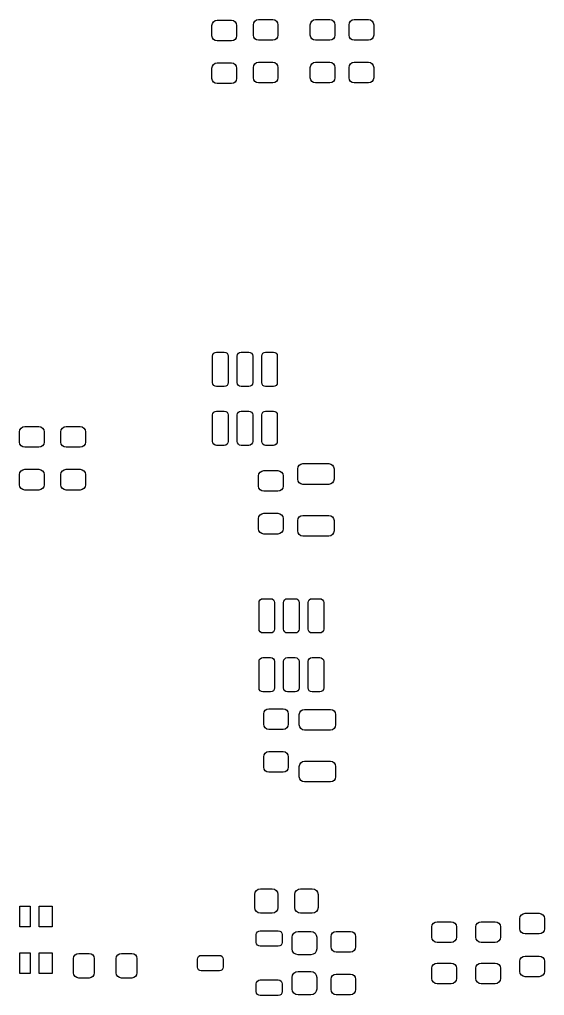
# Model space of a CAD drawing. Extents: x 0.4 to 99.5, y 0.8 to 59.5.
# Drawn here: x 79.19 to 99.47, y 11.45 to 49.15 of the extents above; entities that cross this region are included whole.
import ezdxf

# ---------------------------------------------------------------- set-up
doc = ezdxf.new("R2010")
doc.units = 0
doc.layers.add('BLACK', color=7, linetype='CONTINUOUS')

msp = doc.modelspace()

# ---------------------------------------------------------------- linework, layer by layer
at = {"layer": 'BLACK', "linetype": 'CONTINUOUS'}
for p, q in [((86.640224, 49.001537), (86.683579, 49.066421)), ((86.683579, 49.066421), (86.748463, 49.109776)), ((86.748463, 49.109776), (86.825, 49.125)), ((86.825, 49.125), (87.375, 49.125)), ((87.375, 49.125), (87.451537, 49.109776)), ((87.451537, 49.109776), (87.516421, 49.066421)), ((87.516421, 49.066421), (87.559776, 49.001537)), ((88.225, 48.95), (88.240224, 49.026537)), ((88.240224, 49.026537), (88.283579, 49.091421)), ((88.283579, 49.091421), (88.348463, 49.134776)), ((88.348463, 49.134776), (88.425, 49.15)), ((88.425, 49.15), (88.975, 49.15)), ((88.975, 49.15), (89.051537, 49.134776)), ((89.051537, 49.134776), (89.116421, 49.091421)), ((89.116421, 49.091421), (89.159776, 49.026537)), ((89.159776, 49.026537), (89.175, 48.95)), ((90.425, 48.95), (90.440224, 49.026537)), ((90.440224, 49.026537), (90.483579, 49.091421)), ((90.483579, 49.091421), (90.548463, 49.134776)), ((90.548463, 49.134776), (90.625, 49.15)), ((90.625, 49.15), (91.175, 49.15)), ((91.175, 49.15), (91.251537, 49.134776)), ((91.251537, 49.134776), (91.316421, 49.091421)), ((91.316421, 49.091421), (91.359776, 49.026537)), ((91.359776, 49.026537), (91.375, 48.95)), ((91.925, 48.95), (91.940224, 49.026537)), ((91.940224, 49.026537), (91.983579, 49.091421)), ((91.983579, 49.091421), (92.048463, 49.134776)), ((92.048463, 49.134776), (92.125, 49.15)), ((92.125, 49.15), (92.675, 49.15)), ((92.675, 49.15), (92.751537, 49.134776)), ((92.751537, 49.134776), (92.816421, 49.091421)), ((92.816421, 49.091421), (92.859776, 49.026537)), ((92.859776, 49.026537), (92.875, 48.95)), ((86.625, 48.925), (86.640224, 49.001537)), ((86.625, 48.525), (86.625, 48.925)), ((87.559776, 49.001537), (87.575, 48.925)), ((87.575, 48.925), (87.575, 48.525)), ((88.225, 48.55), (88.225, 48.95)), ((89.175, 48.95), (89.175, 48.55)), ((90.425, 48.55), (90.425, 48.95)), ((91.375, 48.95), (91.375, 48.55)), ((91.925, 48.55), (91.925, 48.95)), ((92.875, 48.95), (92.875, 48.55)), ((86.640224, 48.448463), (86.625, 48.525)), ((86.683579, 48.383579), (86.640224, 48.448463)), ((86.748463, 48.340224), (86.683579, 48.383579)), ((86.825, 48.325), (86.748463, 48.340224)), ((87.375, 48.325), (86.825, 48.325)), ((87.451537, 48.340224), (87.375, 48.325)), ((87.516421, 48.383579), (87.451537, 48.340224)), ((87.559776, 48.448463), (87.516421, 48.383579)), ((87.575, 48.525), (87.559776, 48.448463)), ((88.240224, 48.473463), (88.225, 48.55)), ((88.283579, 48.408579), (88.240224, 48.473463)), ((88.348463, 48.365224), (88.283579, 48.408579)), ((88.425, 48.35), (88.348463, 48.365224)), ((88.975, 48.35), (88.425, 48.35)), ((89.051537, 48.365224), (88.975, 48.35)), ((89.116421, 48.408579), (89.051537, 48.365224)), ((89.159776, 48.473463), (89.116421, 48.408579)), ((89.175, 48.55), (89.159776, 48.473463)), ((90.440224, 48.473463), (90.425, 48.55)), ((90.483579, 48.408579), (90.440224, 48.473463)), ((90.548463, 48.365224), (90.483579, 48.408579)), ((90.625, 48.35), (90.548463, 48.365224)), ((91.175, 48.35), (90.625, 48.35)), ((91.251537, 48.365224), (91.175, 48.35)), ((91.316421, 48.408579), (91.251537, 48.365224)), ((91.359776, 48.473463), (91.316421, 48.408579)), ((91.375, 48.55), (91.359776, 48.473463)), ((91.940224, 48.473463), (91.925, 48.55)), ((91.983579, 48.408579), (91.940224, 48.473463)), ((92.048463, 48.365224), (91.983579, 48.408579)), ((92.125, 48.35), (92.048463, 48.365224)), ((92.675, 48.35), (92.125, 48.35)), ((92.751537, 48.365224), (92.675, 48.35)), ((92.816421, 48.408579), (92.751537, 48.365224)), ((92.859776, 48.473463), (92.816421, 48.408579)), ((92.875, 48.55), (92.859776, 48.473463)), ((86.625, 47.275), (86.640224, 47.351537)), ((86.625, 46.875), (86.625, 47.275)), ((86.640224, 47.351537), (86.683579, 47.416421)), ((86.683579, 47.416421), (86.748463, 47.459776)), ((86.748463, 47.459776), (86.825, 47.475)), ((86.825, 47.475), (87.375, 47.475)), ((87.375, 47.475), (87.451537, 47.459776)), ((87.451537, 47.459776), (87.516421, 47.416421)), ((87.516421, 47.416421), (87.559776, 47.351537)), ((87.559776, 47.351537), (87.575, 47.275)), ((87.575, 47.275), (87.575, 46.875)), ((88.225, 47.3), (88.240224, 47.376537)), ((88.225, 46.9), (88.225, 47.3)), ((88.240224, 47.376537), (88.283579, 47.441421)), ((88.283579, 47.441421), (88.348463, 47.484776)), ((88.348463, 47.484776), (88.425, 47.5)), ((88.425, 47.5), (88.975, 47.5)), ((88.975, 47.5), (89.051537, 47.484776)), ((89.051537, 47.484776), (89.116421, 47.441421)), ((89.116421, 47.441421), (89.159776, 47.376537)), ((89.159776, 47.376537), (89.175, 47.3)), ((89.175, 47.3), (89.175, 46.9)), ((90.425, 47.3), (90.440224, 47.376537)), ((90.425, 46.9), (90.425, 47.3)), ((90.440224, 47.376537), (90.483579, 47.441421)), ((90.483579, 47.441421), (90.548463, 47.484776)), ((90.548463, 47.484776), (90.625, 47.5)), ((90.625, 47.5), (91.175, 47.5)), ((91.175, 47.5), (91.251537, 47.484776)), ((91.251537, 47.484776), (91.316421, 47.441421)), ((91.316421, 47.441421), (91.359776, 47.376537)), ((91.359776, 47.376537), (91.375, 47.3)), ((91.375, 47.3), (91.375, 46.9)), ((91.925, 47.3), (91.940224, 47.376537)), ((91.925, 46.9), (91.925, 47.3)), ((91.940224, 47.376537), (91.983579, 47.441421)), ((91.983579, 47.441421), (92.048463, 47.484776)), ((92.048463, 47.484776), (92.125, 47.5)), ((92.125, 47.5), (92.675, 47.5)), ((92.675, 47.5), (92.751537, 47.484776)), ((92.751537, 47.484776), (92.816421, 47.441421)), ((92.816421, 47.441421), (92.859776, 47.376537)), ((92.859776, 47.376537), (92.875, 47.3)), ((92.875, 47.3), (92.875, 46.9)), ((86.640224, 46.798463), (86.625, 46.875)), ((86.683579, 46.733579), (86.640224, 46.798463)), ((87.559776, 46.798463), (87.516421, 46.733579)), ((87.575, 46.875), (87.559776, 46.798463)), ((88.240224, 46.823463), (88.225, 46.9)), ((88.283579, 46.758579), (88.240224, 46.823463)), ((88.348463, 46.715224), (88.283579, 46.758579)), ((89.116421, 46.758579), (89.051537, 46.715224)), ((89.159776, 46.823463), (89.116421, 46.758579)), ((89.175, 46.9), (89.159776, 46.823463)), ((90.440224, 46.823463), (90.425, 46.9)), ((90.483579, 46.758579), (90.440224, 46.823463)), ((90.548463, 46.715224), (90.483579, 46.758579)), ((91.316421, 46.758579), (91.251537, 46.715224)), ((91.359776, 46.823463), (91.316421, 46.758579)), ((91.375, 46.9), (91.359776, 46.823463)), ((91.940224, 46.823463), (91.925, 46.9)), ((91.983579, 46.758579), (91.940224, 46.823463)), ((92.048463, 46.715224), (91.983579, 46.758579)), ((92.816421, 46.758579), (92.751537, 46.715224)), ((92.859776, 46.823463), (92.816421, 46.758579)), ((92.875, 46.9), (92.859776, 46.823463)), ((86.748463, 46.690224), (86.683579, 46.733579)), ((86.825, 46.675), (86.748463, 46.690224)), ((87.375, 46.675), (86.825, 46.675)), ((87.451537, 46.690224), (87.375, 46.675)), ((87.516421, 46.733579), (87.451537, 46.690224)), ((88.425, 46.7), (88.348463, 46.715224)), ((88.975, 46.7), (88.425, 46.7)), ((89.051537, 46.715224), (88.975, 46.7)), ((90.625, 46.7), (90.548463, 46.715224)), ((91.175, 46.7), (90.625, 46.7)), ((91.251537, 46.715224), (91.175, 46.7)), ((92.125, 46.7), (92.048463, 46.715224)), ((92.675, 46.7), (92.125, 46.7)), ((92.751537, 46.715224), (92.675, 46.7)), ((86.65, 36.15), (86.661418, 36.207403)), ((86.661418, 36.207403), (86.693934, 36.256066)), ((86.693934, 36.256066), (86.742597, 36.288582)), ((86.742597, 36.288582), (86.8, 36.3)), ((86.8, 36.3), (87.1, 36.3)), ((87.1, 36.3), (87.157403, 36.288582)), ((87.157403, 36.288582), (87.206066, 36.256066)), ((87.206066, 36.256066), (87.238582, 36.207403)), ((87.238582, 36.207403), (87.25, 36.15)), ((87.6, 36.15), (87.611418, 36.207403)), ((87.611418, 36.207403), (87.643934, 36.256066)), ((87.643934, 36.256066), (87.692597, 36.288582)), ((87.692597, 36.288582), (87.75, 36.3)), ((87.75, 36.3), (88.05, 36.3)), ((88.05, 36.3), (88.107403, 36.288582)), ((88.107403, 36.288582), (88.156066, 36.256066)), ((88.156066, 36.256066), (88.188582, 36.207403)), ((88.188582, 36.207403), (88.2, 36.15)), ((88.55, 36.15), (88.561418, 36.207403)), ((88.561418, 36.207403), (88.593934, 36.256066)), ((88.593934, 36.256066), (88.642597, 36.288582)), ((88.642597, 36.288582), (88.7, 36.3)), ((88.7, 36.3), (89, 36.3)), ((89, 36.3), (89.057403, 36.288582)), ((89.057403, 36.288582), (89.106066, 36.256066)), ((89.106066, 36.256066), (89.138582, 36.207403)), ((89.138582, 36.207403), (89.15, 36.15)), ((86.65, 35.125), (86.65, 36.15)), ((87.25, 36.15), (87.25, 35.125)), ((87.6, 35.125), (87.6, 36.15)), ((88.2, 36.15), (88.2, 35.125)), ((88.55, 35.125), (88.55, 36.15)), ((89.15, 36.15), (89.15, 35.125)), ((86.661418, 35.067597), (86.65, 35.125)), ((86.693934, 35.018934), (86.661418, 35.067597)), ((87.238582, 35.067597), (87.206066, 35.018934)), ((87.25, 35.125), (87.238582, 35.067597)), ((87.611418, 35.067597), (87.6, 35.125)), ((87.643934, 35.018934), (87.611418, 35.067597)), ((88.188582, 35.067597), (88.156066, 35.018934)), ((88.2, 35.125), (88.188582, 35.067597)), ((88.561418, 35.067597), (88.55, 35.125)), ((88.593934, 35.018934), (88.561418, 35.067597)), ((89.138582, 35.067597), (89.106066, 35.018934)), ((89.15, 35.125), (89.138582, 35.067597)), ((86.742597, 34.986418), (86.693934, 35.018934)), ((86.8, 34.975), (86.742597, 34.986418)), ((87.1, 34.975), (86.8, 34.975)), ((87.157403, 34.986418), (87.1, 34.975)), ((87.206066, 35.018934), (87.157403, 34.986418)), ((87.692597, 34.986418), (87.643934, 35.018934)), ((87.75, 34.975), (87.692597, 34.986418)), ((88.05, 34.975), (87.75, 34.975)), ((88.107403, 34.986418), (88.05, 34.975)), ((88.156066, 35.018934), (88.107403, 34.986418)), ((88.642597, 34.986418), (88.593934, 35.018934)), ((88.7, 34.975), (88.642597, 34.986418)), ((89, 34.975), (88.7, 34.975)), ((89.057403, 34.986418), (89, 34.975)), ((89.106066, 35.018934), (89.057403, 34.986418)), ((86.65, 33.875), (86.661418, 33.932403)), ((86.661418, 33.932403), (86.693934, 33.981066)), ((86.693934, 33.981066), (86.742597, 34.013582)), ((86.742597, 34.013582), (86.8, 34.025)), ((86.8, 34.025), (87.1, 34.025)), ((87.1, 34.025), (87.157403, 34.013582)), ((87.157403, 34.013582), (87.206066, 33.981066)), ((87.206066, 33.981066), (87.238582, 33.932403)), ((87.238582, 33.932403), (87.25, 33.875)), ((87.6, 33.875), (87.611418, 33.932403)), ((87.611418, 33.932403), (87.643934, 33.981066)), ((87.643934, 33.981066), (87.692597, 34.013582)), ((87.692597, 34.013582), (87.75, 34.025)), ((87.75, 34.025), (88.05, 34.025)), ((88.05, 34.025), (88.107403, 34.013582)), ((88.107403, 34.013582), (88.156066, 33.981066)), ((88.156066, 33.981066), (88.188582, 33.932403)), ((88.188582, 33.932403), (88.2, 33.875)), ((88.55, 33.875), (88.561418, 33.932403)), ((88.561418, 33.932403), (88.593934, 33.981066)), ((88.593934, 33.981066), (88.642597, 34.013582)), ((88.642597, 34.013582), (88.7, 34.025)), ((88.7, 34.025), (89, 34.025)), ((89, 34.025), (89.057403, 34.013582)), ((89.057403, 34.013582), (89.106066, 33.981066)), ((89.106066, 33.981066), (89.138582, 33.932403)), ((89.138582, 33.932403), (89.15, 33.875)), ((86.65, 32.85), (86.65, 33.875)), ((87.25, 33.875), (87.25, 32.85)), ((87.6, 32.85), (87.6, 33.875)), ((88.2, 33.875), (88.2, 32.85)), ((88.55, 32.85), (88.55, 33.875)), ((89.15, 33.875), (89.15, 32.85)), ((79.1875, 33.225), (79.202724, 33.301537)), ((79.1875, 32.825), (79.1875, 33.225)), ((79.202724, 33.301537), (79.246079, 33.366421)), ((79.246079, 33.366421), (79.310963, 33.409776)), ((79.310963, 33.409776), (79.3875, 33.425)), ((79.3875, 33.425), (79.9375, 33.425)), ((79.9375, 33.425), (80.014037, 33.409776)), ((80.014037, 33.409776), (80.078921, 33.366421)), ((80.078921, 33.366421), (80.122276, 33.301537)), ((80.122276, 33.301537), (80.1375, 33.225)), ((80.1375, 33.225), (80.1375, 32.825)), ((80.7875, 33.225), (80.802724, 33.301537)), ((80.7875, 32.825), (80.7875, 33.225)), ((80.802724, 33.301537), (80.846079, 33.366421)), ((80.846079, 33.366421), (80.910963, 33.409776)), ((80.910963, 33.409776), (80.9875, 33.425)), ((80.9875, 33.425), (81.5375, 33.425)), ((81.5375, 33.425), (81.614037, 33.409776)), ((81.614037, 33.409776), (81.678921, 33.366421)), ((81.678921, 33.366421), (81.722276, 33.301537)), ((81.722276, 33.301537), (81.7375, 33.225)), ((81.7375, 33.225), (81.7375, 32.825)), ((79.202724, 32.748463), (79.1875, 32.825)), ((80.1375, 32.825), (80.122276, 32.748463)), ((80.802724, 32.748463), (80.7875, 32.825)), ((81.7375, 32.825), (81.722276, 32.748463)), ((86.661418, 32.792597), (86.65, 32.85)), ((87.25, 32.85), (87.238582, 32.792597)), ((87.611418, 32.792597), (87.6, 32.85)), ((88.2, 32.85), (88.188582, 32.792597)), ((88.561418, 32.792597), (88.55, 32.85)), ((89.15, 32.85), (89.138582, 32.792597)), ((79.246079, 32.683579), (79.202724, 32.748463)), ((79.310963, 32.640224), (79.246079, 32.683579)), ((79.3875, 32.625), (79.310963, 32.640224)), ((79.9375, 32.625), (79.3875, 32.625)), ((80.014037, 32.640224), (79.9375, 32.625)), ((80.078921, 32.683579), (80.014037, 32.640224)), ((80.122276, 32.748463), (80.078921, 32.683579)), ((80.846079, 32.683579), (80.802724, 32.748463)), ((80.910963, 32.640224), (80.846079, 32.683579)), ((80.9875, 32.625), (80.910963, 32.640224)), ((81.5375, 32.625), (80.9875, 32.625)), ((81.614037, 32.640224), (81.5375, 32.625)), ((81.678921, 32.683579), (81.614037, 32.640224)), ((81.722276, 32.748463), (81.678921, 32.683579)), ((86.693934, 32.743934), (86.661418, 32.792597)), ((86.742597, 32.711418), (86.693934, 32.743934)), ((86.8, 32.7), (86.742597, 32.711418)), ((87.1, 32.7), (86.8, 32.7)), ((87.157403, 32.711418), (87.1, 32.7)), ((87.206066, 32.743934), (87.157403, 32.711418)), ((87.238582, 32.792597), (87.206066, 32.743934)), ((87.643934, 32.743934), (87.611418, 32.792597)), ((87.692597, 32.711418), (87.643934, 32.743934)), ((87.75, 32.7), (87.692597, 32.711418)), ((88.05, 32.7), (87.75, 32.7)), ((88.107403, 32.711418), (88.05, 32.7)), ((88.156066, 32.743934), (88.107403, 32.711418)), ((88.188582, 32.792597), (88.156066, 32.743934)), ((88.593934, 32.743934), (88.561418, 32.792597)), ((88.642597, 32.711418), (88.593934, 32.743934)), ((88.7, 32.7), (88.642597, 32.711418)), ((89, 32.7), (88.7, 32.7)), ((89.057403, 32.711418), (89, 32.7)), ((89.106066, 32.743934), (89.057403, 32.711418)), ((89.138582, 32.792597), (89.106066, 32.743934)), ((79.202724, 31.651537), (79.246079, 31.716421)), ((79.246079, 31.716421), (79.310963, 31.759776)), ((79.310963, 31.759776), (79.3875, 31.775)), ((79.3875, 31.775), (79.9375, 31.775)), ((79.9375, 31.775), (80.014037, 31.759776)), ((80.014037, 31.759776), (80.078921, 31.716421)), ((80.078921, 31.716421), (80.122276, 31.651537)), ((80.802724, 31.651537), (80.846079, 31.716421)), ((80.846079, 31.716421), (80.910963, 31.759776)), ((80.910963, 31.759776), (80.9875, 31.775)), ((80.9875, 31.775), (81.5375, 31.775)), ((81.5375, 31.775), (81.614037, 31.759776)), ((81.614037, 31.759776), (81.678921, 31.716421)), ((81.678921, 31.716421), (81.722276, 31.651537)), ((88.483579, 31.666421), (88.548463, 31.709776)), ((88.548463, 31.709776), (88.625, 31.725)), ((88.625, 31.725), (89.175, 31.725)), ((89.175, 31.725), (89.251537, 31.709776)), ((89.251537, 31.709776), (89.316421, 31.666421)), ((89.941339, 31.794033), (89.956563, 31.87057)), ((89.941339, 31.394033), (89.941339, 31.794033)), ((89.956563, 31.87057), (89.999918, 31.935454)), ((89.999918, 31.935454), (90.064802, 31.978809)), ((90.064802, 31.978809), (90.141339, 31.994033)), ((90.141339, 31.994033), (91.141339, 31.994033)), ((91.141339, 31.994033), (91.217876, 31.978809)), ((91.217876, 31.978809), (91.28276, 31.935454)), ((91.28276, 31.935454), (91.326115, 31.87057)), ((91.326115, 31.87057), (91.341339, 31.794033)), ((91.341339, 31.794033), (91.341339, 31.394033)), ((79.1875, 31.575), (79.202724, 31.651537)), ((79.1875, 31.175), (79.1875, 31.575)), ((80.122276, 31.651537), (80.1375, 31.575)), ((80.1375, 31.575), (80.1375, 31.175)), ((80.7875, 31.575), (80.802724, 31.651537)), ((80.7875, 31.175), (80.7875, 31.575)), ((81.722276, 31.651537), (81.7375, 31.575)), ((81.7375, 31.575), (81.7375, 31.175)), ((88.425, 31.525), (88.440224, 31.601537)), ((88.425, 31.125), (88.425, 31.525)), ((88.440224, 31.601537), (88.483579, 31.666421)), ((89.316421, 31.666421), (89.359776, 31.601537)), ((89.359776, 31.601537), (89.375, 31.525)), ((89.375, 31.525), (89.375, 31.125)), ((89.956563, 31.317496), (89.941339, 31.394033)), ((89.999918, 31.252612), (89.956563, 31.317496)), ((91.326115, 31.317496), (91.28276, 31.252612)), ((91.341339, 31.394033), (91.326115, 31.317496)), ((79.202724, 31.098463), (79.1875, 31.175)), ((79.246079, 31.033579), (79.202724, 31.098463)), ((79.310963, 30.990224), (79.246079, 31.033579)), ((79.3875, 30.975), (79.310963, 30.990224)), ((79.9375, 30.975), (79.3875, 30.975)), ((80.014037, 30.990224), (79.9375, 30.975)), ((80.078921, 31.033579), (80.014037, 30.990224)), ((80.122276, 31.098463), (80.078921, 31.033579)), ((80.1375, 31.175), (80.122276, 31.098463)), ((80.802724, 31.098463), (80.7875, 31.175)), ((80.846079, 31.033579), (80.802724, 31.098463)), ((80.910963, 30.990224), (80.846079, 31.033579)), ((80.9875, 30.975), (80.910963, 30.990224)), ((81.5375, 30.975), (80.9875, 30.975)), ((81.614037, 30.990224), (81.5375, 30.975)), ((81.678921, 31.033579), (81.614037, 30.990224)), ((81.722276, 31.098463), (81.678921, 31.033579)), ((81.7375, 31.175), (81.722276, 31.098463)), ((88.440224, 31.048463), (88.425, 31.125)), ((88.483579, 30.983579), (88.440224, 31.048463)), ((88.548463, 30.940224), (88.483579, 30.983579)), ((88.625, 30.925), (88.548463, 30.940224)), ((89.175, 30.925), (88.625, 30.925)), ((89.251537, 30.940224), (89.175, 30.925)), ((89.316421, 30.983579), (89.251537, 30.940224)), ((89.359776, 31.048463), (89.316421, 30.983579)), ((89.375, 31.125), (89.359776, 31.048463)), ((90.064802, 31.209257), (89.999918, 31.252612)), ((90.141339, 31.194033), (90.064802, 31.209257)), ((91.141339, 31.194033), (90.141339, 31.194033)), ((91.217876, 31.209257), (91.141339, 31.194033)), ((91.28276, 31.252612), (91.217876, 31.209257)), ((88.425, 29.875), (88.440224, 29.951537)), ((88.425, 29.475), (88.425, 29.875)), ((88.440224, 29.951537), (88.483579, 30.016421)), ((88.483579, 30.016421), (88.548463, 30.059776)), ((88.548463, 30.059776), (88.625, 30.075)), ((88.625, 30.075), (89.175, 30.075)), ((89.175, 30.075), (89.251537, 30.059776)), ((89.251537, 30.059776), (89.316421, 30.016421)), ((89.316421, 30.016421), (89.359776, 29.951537)), ((89.359776, 29.951537), (89.375, 29.875)), ((89.375, 29.875), (89.375, 29.475)), ((89.941339, 29.794033), (89.956563, 29.87057)), ((89.941339, 29.394033), (89.941339, 29.794033)), ((89.956563, 29.87057), (89.999918, 29.935454)), ((89.999918, 29.935454), (90.064802, 29.978809)), ((90.064802, 29.978809), (90.141339, 29.994033)), ((90.141339, 29.994033), (91.141339, 29.994033)), ((91.141339, 29.994033), (91.217876, 29.978809)), ((91.217876, 29.978809), (91.28276, 29.935454)), ((91.28276, 29.935454), (91.326115, 29.87057)), ((91.326115, 29.87057), (91.341339, 29.794033)), ((91.341339, 29.794033), (91.341339, 29.394033)), ((88.440224, 29.398463), (88.425, 29.475)), ((89.375, 29.475), (89.359776, 29.398463)), ((88.483579, 29.333579), (88.440224, 29.398463)), ((88.548463, 29.290224), (88.483579, 29.333579)), ((88.625, 29.275), (88.548463, 29.290224)), ((89.175, 29.275), (88.625, 29.275)), ((89.251537, 29.290224), (89.175, 29.275)), ((89.316421, 29.333579), (89.251537, 29.290224)), ((89.359776, 29.398463), (89.316421, 29.333579)), ((89.956563, 29.317496), (89.941339, 29.394033)), ((89.999918, 29.252612), (89.956563, 29.317496)), ((90.064802, 29.209257), (89.999918, 29.252612)), ((90.141339, 29.194033), (90.064802, 29.209257)), ((91.141339, 29.194033), (90.141339, 29.194033)), ((91.217876, 29.209257), (91.141339, 29.194033)), ((91.28276, 29.252612), (91.217876, 29.209257)), ((91.326115, 29.317496), (91.28276, 29.252612)), ((91.341339, 29.394033), (91.326115, 29.317496)), ((88.53509, 26.766806), (88.592493, 26.778224)), ((88.592493, 26.778224), (88.892493, 26.778224)), ((88.892493, 26.778224), (88.949896, 26.766806)), ((89.48509, 26.766806), (89.542493, 26.778224)), ((89.542493, 26.778224), (89.842493, 26.778224)), ((89.842493, 26.778224), (89.899896, 26.766806)), ((90.43509, 26.766806), (90.492493, 26.778224)), ((90.492493, 26.778224), (90.792493, 26.778224)), ((90.792493, 26.778224), (90.849896, 26.766806)), ((88.442493, 26.628224), (88.453911, 26.685627)), ((88.442493, 25.603224), (88.442493, 26.628224)), ((88.453911, 26.685627), (88.486427, 26.73429)), ((88.486427, 26.73429), (88.53509, 26.766806)), ((88.949896, 26.766806), (88.998559, 26.73429)), ((88.998559, 26.73429), (89.031075, 26.685627)), ((89.031075, 26.685627), (89.042493, 26.628224)), ((89.042493, 26.628224), (89.042493, 25.603224)), ((89.392493, 26.628224), (89.403911, 26.685627)), ((89.392493, 25.603224), (89.392493, 26.628224)), ((89.403911, 26.685627), (89.436427, 26.73429)), ((89.436427, 26.73429), (89.48509, 26.766806)), ((89.899896, 26.766806), (89.948559, 26.73429)), ((89.948559, 26.73429), (89.981075, 26.685627)), ((89.981075, 26.685627), (89.992493, 26.628224)), ((89.992493, 26.628224), (89.992493, 25.603224)), ((90.342493, 26.628224), (90.353911, 26.685627)), ((90.342493, 25.603224), (90.342493, 26.628224)), ((90.353911, 26.685627), (90.386427, 26.73429)), ((90.386427, 26.73429), (90.43509, 26.766806)), ((90.849896, 26.766806), (90.898559, 26.73429)), ((90.898559, 26.73429), (90.931075, 26.685627)), ((90.931075, 26.685627), (90.942493, 26.628224)), ((90.942493, 26.628224), (90.942493, 25.603224)), ((88.453911, 25.545821), (88.442493, 25.603224)), ((88.486427, 25.497158), (88.453911, 25.545821)), ((88.53509, 25.464642), (88.486427, 25.497158)), ((88.592493, 25.453224), (88.53509, 25.464642)), ((88.892493, 25.453224), (88.592493, 25.453224)), ((88.949896, 25.464642), (88.892493, 25.453224)), ((88.998559, 25.497158), (88.949896, 25.464642)), ((89.031075, 25.545821), (88.998559, 25.497158)), ((89.042493, 25.603224), (89.031075, 25.545821)), ((89.403911, 25.545821), (89.392493, 25.603224)), ((89.436427, 25.497158), (89.403911, 25.545821)), ((89.48509, 25.464642), (89.436427, 25.497158)), ((89.542493, 25.453224), (89.48509, 25.464642)), ((89.842493, 25.453224), (89.542493, 25.453224)), ((89.899896, 25.464642), (89.842493, 25.453224)), ((89.948559, 25.497158), (89.899896, 25.464642)), ((89.981075, 25.545821), (89.948559, 25.497158)), ((89.992493, 25.603224), (89.981075, 25.545821)), ((90.353911, 25.545821), (90.342493, 25.603224)), ((90.386427, 25.497158), (90.353911, 25.545821)), ((90.43509, 25.464642), (90.386427, 25.497158)), ((90.492493, 25.453224), (90.43509, 25.464642)), ((90.792493, 25.453224), (90.492493, 25.453224)), ((90.849896, 25.464642), (90.792493, 25.453224)), ((90.898559, 25.497158), (90.849896, 25.464642)), ((90.931075, 25.545821), (90.898559, 25.497158)), ((90.942493, 25.603224), (90.931075, 25.545821)), ((88.442493, 24.353224), (88.453911, 24.410627)), ((88.442493, 23.328224), (88.442493, 24.353224)), ((88.453911, 24.410627), (88.486427, 24.45929)), ((88.486427, 24.45929), (88.53509, 24.491806)), ((88.53509, 24.491806), (88.592493, 24.503224)), ((88.592493, 24.503224), (88.892493, 24.503224)), ((88.892493, 24.503224), (88.949896, 24.491806)), ((88.949896, 24.491806), (88.998559, 24.45929)), ((88.998559, 24.45929), (89.031075, 24.410627)), ((89.031075, 24.410627), (89.042493, 24.353224)), ((89.042493, 24.353224), (89.042493, 23.328224)), ((89.392493, 24.353224), (89.403911, 24.410627)), ((89.392493, 23.328224), (89.392493, 24.353224)), ((89.403911, 24.410627), (89.436427, 24.45929)), ((89.436427, 24.45929), (89.48509, 24.491806)), ((89.48509, 24.491806), (89.542493, 24.503224)), ((89.542493, 24.503224), (89.842493, 24.503224)), ((89.842493, 24.503224), (89.899896, 24.491806)), ((89.899896, 24.491806), (89.948559, 24.45929)), ((89.948559, 24.45929), (89.981075, 24.410627)), ((89.981075, 24.410627), (89.992493, 24.353224)), ((89.992493, 24.353224), (89.992493, 23.328224)), ((90.342493, 24.353224), (90.353911, 24.410627)), ((90.342493, 23.328224), (90.342493, 24.353224)), ((90.353911, 24.410627), (90.386427, 24.45929)), ((90.386427, 24.45929), (90.43509, 24.491806)), ((90.43509, 24.491806), (90.492493, 24.503224)), ((90.492493, 24.503224), (90.792493, 24.503224)), ((90.792493, 24.503224), (90.849896, 24.491806)), ((90.849896, 24.491806), (90.898559, 24.45929)), ((90.898559, 24.45929), (90.931075, 24.410627)), ((90.931075, 24.410627), (90.942493, 24.353224)), ((90.942493, 24.353224), (90.942493, 23.328224)), ((88.453911, 23.270821), (88.442493, 23.328224)), ((88.486427, 23.222158), (88.453911, 23.270821)), ((88.53509, 23.189642), (88.486427, 23.222158)), ((88.592493, 23.178224), (88.53509, 23.189642)), ((88.892493, 23.178224), (88.592493, 23.178224)), ((88.949896, 23.189642), (88.892493, 23.178224)), ((88.998559, 23.222158), (88.949896, 23.189642)), ((89.031075, 23.270821), (88.998559, 23.222158)), ((89.042493, 23.328224), (89.031075, 23.270821)), ((89.403911, 23.270821), (89.392493, 23.328224)), ((89.436427, 23.222158), (89.403911, 23.270821)), ((89.48509, 23.189642), (89.436427, 23.222158)), ((89.542493, 23.178224), (89.48509, 23.189642)), ((89.842493, 23.178224), (89.542493, 23.178224)), ((89.899896, 23.189642), (89.842493, 23.178224)), ((89.948559, 23.222158), (89.899896, 23.189642)), ((89.981075, 23.270821), (89.948559, 23.222158)), ((89.992493, 23.328224), (89.981075, 23.270821)), ((90.353911, 23.270821), (90.342493, 23.328224)), ((90.386427, 23.222158), (90.353911, 23.270821)), ((90.43509, 23.189642), (90.386427, 23.222158)), ((90.492493, 23.178224), (90.43509, 23.189642)), ((90.792493, 23.178224), (90.492493, 23.178224)), ((90.849896, 23.189642), (90.792493, 23.178224)), ((90.898559, 23.222158), (90.849896, 23.189642)), ((90.931075, 23.270821), (90.898559, 23.222158)), ((90.942493, 23.328224), (90.931075, 23.270821)), ((88.625, 22.325), (88.640224, 22.401537)), ((88.625, 21.925), (88.625, 22.325)), ((88.640224, 22.401537), (88.683579, 22.466421)), ((88.683579, 22.466421), (88.748463, 22.509776)), ((88.748463, 22.509776), (88.825, 22.525)), ((88.825, 22.525), (89.375, 22.525)), ((89.375, 22.525), (89.451537, 22.509776)), ((89.451537, 22.509776), (89.516421, 22.466421)), ((89.516421, 22.466421), (89.559776, 22.401537)), ((89.559776, 22.401537), (89.575, 22.325)), ((89.575, 22.325), (89.575, 21.925)), ((90, 22.3), (90.015224, 22.376537)), ((90, 21.9), (90, 22.3)), ((90.015224, 22.376537), (90.058579, 22.441421)), ((90.058579, 22.441421), (90.123463, 22.484776)), ((90.123463, 22.484776), (90.2, 22.5)), ((90.2, 22.5), (91.2, 22.5)), ((91.2, 22.5), (91.276537, 22.484776)), ((91.276537, 22.484776), (91.341421, 22.441421)), ((91.341421, 22.441421), (91.384776, 22.376537)), ((91.384776, 22.376537), (91.4, 22.3)), ((91.4, 22.3), (91.4, 21.9)), ((88.640224, 21.848463), (88.625, 21.925)), ((89.575, 21.925), (89.559776, 21.848463)), ((90.015224, 21.823463), (90, 21.9)), ((91.4, 21.9), (91.384776, 21.823463)), ((88.683579, 21.783579), (88.640224, 21.848463)), ((88.748463, 21.740224), (88.683579, 21.783579)), ((88.825, 21.725), (88.748463, 21.740224)), ((89.375, 21.725), (88.825, 21.725)), ((89.451537, 21.740224), (89.375, 21.725)), ((89.516421, 21.783579), (89.451537, 21.740224)), ((89.559776, 21.848463), (89.516421, 21.783579)), ((90.058579, 21.758579), (90.015224, 21.823463)), ((90.123463, 21.715224), (90.058579, 21.758579)), ((90.2, 21.7), (90.123463, 21.715224)), ((91.2, 21.7), (90.2, 21.7)), ((91.276537, 21.715224), (91.2, 21.7)), ((91.341421, 21.758579), (91.276537, 21.715224)), ((91.384776, 21.823463), (91.341421, 21.758579)), ((88.625, 20.675), (88.640224, 20.751537)), ((88.640224, 20.751537), (88.683579, 20.816421)), ((88.683579, 20.816421), (88.748463, 20.859776)), ((88.748463, 20.859776), (88.825, 20.875)), ((88.825, 20.875), (89.375, 20.875)), ((89.375, 20.875), (89.451537, 20.859776)), ((89.451537, 20.859776), (89.516421, 20.816421)), ((89.516421, 20.816421), (89.559776, 20.751537)), ((89.559776, 20.751537), (89.575, 20.675)), ((88.625, 20.275), (88.625, 20.675)), ((89.575, 20.675), (89.575, 20.275)), ((90, 20.3), (90.015224, 20.376537)), ((90.015224, 20.376537), (90.058579, 20.441421)), ((90.058579, 20.441421), (90.123463, 20.484776)), ((90.123463, 20.484776), (90.2, 20.5)), ((90.2, 20.5), (91.2, 20.5)), ((91.2, 20.5), (91.276537, 20.484776)), ((91.276537, 20.484776), (91.341421, 20.441421)), ((91.341421, 20.441421), (91.384776, 20.376537)), ((91.384776, 20.376537), (91.4, 20.3)), ((88.640224, 20.198463), (88.625, 20.275)), ((88.683579, 20.133579), (88.640224, 20.198463)), ((88.748463, 20.090224), (88.683579, 20.133579)), ((88.825, 20.075), (88.748463, 20.090224)), ((89.375, 20.075), (88.825, 20.075)), ((89.451537, 20.090224), (89.375, 20.075)), ((89.516421, 20.133579), (89.451537, 20.090224)), ((89.559776, 20.198463), (89.516421, 20.133579)), ((89.575, 20.275), (89.559776, 20.198463)), ((90, 19.9), (90, 20.3)), ((91.4, 20.3), (91.4, 19.9)), ((90.015224, 19.823463), (90, 19.9)), ((90.058579, 19.758579), (90.015224, 19.823463)), ((90.123463, 19.715224), (90.058579, 19.758579)), ((90.2, 19.7), (90.123463, 19.715224)), ((91.2, 19.7), (90.2, 19.7)), ((91.276537, 19.715224), (91.2, 19.7)), ((91.341421, 19.758579), (91.276537, 19.715224)), ((91.384776, 19.823463), (91.341421, 19.758579)), ((91.4, 19.9), (91.384776, 19.823463)), ((88.292127, 15.436104), (88.340901, 15.509099)), ((88.340901, 15.509099), (88.413896, 15.557873)), ((88.413896, 15.557873), (88.5, 15.575)), ((88.5, 15.575), (88.95, 15.575)), ((88.95, 15.575), (89.036104, 15.557873)), ((89.036104, 15.557873), (89.109099, 15.509099)), ((89.109099, 15.509099), (89.157873, 15.436104)), ((89.842127, 15.436104), (89.890901, 15.509099)), ((89.890901, 15.509099), (89.963896, 15.557873)), ((89.963896, 15.557873), (90.05, 15.575)), ((90.05, 15.575), (90.5, 15.575)), ((90.5, 15.575), (90.586104, 15.557873)), ((90.586104, 15.557873), (90.659099, 15.509099)), ((90.659099, 15.509099), (90.707873, 15.436104)), ((88.275, 15.35), (88.292127, 15.436104)), ((88.275, 14.85), (88.275, 15.35)), ((89.157873, 15.436104), (89.175, 15.35)), ((89.175, 15.35), (89.175, 14.85)), ((89.825, 15.35), (89.842127, 15.436104)), ((89.825, 14.85), (89.825, 15.35)), ((90.707873, 15.436104), (90.725, 15.35)), ((90.725, 15.35), (90.725, 14.85)), ((79.2, 14.1), (79.2, 14.9)), ((79.2, 14.9), (79.6, 14.9)), ((79.6, 14.9), (79.6, 14.1)), ((79.95, 14.1), (79.95, 14.9)), ((79.95, 14.9), (80.45, 14.9)), ((80.45, 14.9), (80.45, 14.1)), ((88.292127, 14.763896), (88.275, 14.85)), ((88.340901, 14.690901), (88.292127, 14.763896)), ((89.157873, 14.763896), (89.109099, 14.690901)), ((89.175, 14.85), (89.157873, 14.763896)), ((89.842127, 14.763896), (89.825, 14.85)), ((89.890901, 14.690901), (89.842127, 14.763896)), ((90.707873, 14.763896), (90.659099, 14.690901)), ((90.725, 14.85), (90.707873, 14.763896)), ((88.413896, 14.642127), (88.340901, 14.690901)), ((88.5, 14.625), (88.413896, 14.642127)), ((88.95, 14.625), (88.5, 14.625)), ((89.036104, 14.642127), (88.95, 14.625)), ((89.109099, 14.690901), (89.036104, 14.642127)), ((89.963896, 14.642127), (89.890901, 14.690901)), ((90.05, 14.625), (89.963896, 14.642127)), ((90.5, 14.625), (90.05, 14.625)), ((90.586104, 14.642127), (90.5, 14.625)), ((90.659099, 14.690901), (90.586104, 14.642127)), ((98.525, 14.425), (98.540224, 14.501537)), ((98.525, 14.025), (98.525, 14.425)), ((98.540224, 14.501537), (98.583579, 14.566421)), ((98.583579, 14.566421), (98.648463, 14.609776)), ((98.648463, 14.609776), (98.725, 14.625)), ((98.725, 14.625), (99.275, 14.625)), ((99.275, 14.625), (99.351537, 14.609776)), ((99.351537, 14.609776), (99.416421, 14.566421)), ((99.416421, 14.566421), (99.459776, 14.501537)), ((99.459776, 14.501537), (99.475, 14.425)), ((99.475, 14.425), (99.475, 14.025)), ((79.6, 14.1), (79.2, 14.1)), ((80.45, 14.1), (79.95, 14.1)), ((88.430097, 13.938582), (88.4875, 13.95)), ((88.4875, 13.95), (89.1875, 13.95)), ((89.1875, 13.95), (89.244903, 13.938582)), ((95.125, 14.1), (95.140224, 14.176537)), ((95.125, 13.7), (95.125, 14.1)), ((95.140224, 14.176537), (95.183579, 14.241421)), ((95.183579, 14.241421), (95.248463, 14.284776)), ((95.248463, 14.284776), (95.325, 14.3)), ((95.325, 14.3), (95.875, 14.3)), ((95.875, 14.3), (95.951537, 14.284776)), ((95.951537, 14.284776), (96.016421, 14.241421)), ((96.016421, 14.241421), (96.059776, 14.176537)), ((96.059776, 14.176537), (96.075, 14.1)), ((96.075, 14.1), (96.075, 13.7)), ((96.825, 14.1), (96.840224, 14.176537)), ((96.825, 13.7), (96.825, 14.1)), ((96.840224, 14.176537), (96.883579, 14.241421)), ((96.883579, 14.241421), (96.948463, 14.284776)), ((96.948463, 14.284776), (97.025, 14.3)), ((97.025, 14.3), (97.575, 14.3)), ((97.575, 14.3), (97.651537, 14.284776)), ((97.651537, 14.284776), (97.716421, 14.241421)), ((97.716421, 14.241421), (97.759776, 14.176537)), ((97.759776, 14.176537), (97.775, 14.1)), ((97.775, 14.1), (97.775, 13.7)), ((98.540224, 13.948463), (98.525, 14.025)), ((99.475, 14.025), (99.459776, 13.948463)), ((88.3375, 13.8), (88.348918, 13.857403)), ((88.3375, 13.5), (88.3375, 13.8)), ((88.348918, 13.857403), (88.381434, 13.906066)), ((88.381434, 13.906066), (88.430097, 13.938582)), ((89.244903, 13.938582), (89.293566, 13.906066)), ((89.293566, 13.906066), (89.326082, 13.857403)), ((89.326082, 13.857403), (89.3375, 13.8)), ((89.3375, 13.8), (89.3375, 13.5)), ((89.725, 13.7), (89.742127, 13.786104)), ((89.725, 13.25), (89.725, 13.7)), ((89.742127, 13.786104), (89.790901, 13.859099)), ((89.790901, 13.859099), (89.863896, 13.907873)), ((89.863896, 13.907873), (89.95, 13.925)), ((89.95, 13.925), (90.45, 13.925)), ((90.45, 13.925), (90.536104, 13.907873)), ((90.536104, 13.907873), (90.609099, 13.859099)), ((90.609099, 13.859099), (90.657873, 13.786104)), ((90.657873, 13.786104), (90.675, 13.7)), ((90.675, 13.7), (90.675, 13.25)), ((91.225, 13.725), (91.240224, 13.801537)), ((91.225, 13.325), (91.225, 13.725)), ((91.240224, 13.801537), (91.283579, 13.866421)), ((91.283579, 13.866421), (91.348463, 13.909776)), ((91.348463, 13.909776), (91.425, 13.925)), ((91.425, 13.925), (91.975, 13.925)), ((91.975, 13.925), (92.051537, 13.909776)), ((92.051537, 13.909776), (92.116421, 13.866421)), ((92.116421, 13.866421), (92.159776, 13.801537)), ((92.159776, 13.801537), (92.175, 13.725)), ((92.175, 13.725), (92.175, 13.325)), ((95.140224, 13.623463), (95.125, 13.7)), ((95.183579, 13.558579), (95.140224, 13.623463)), ((96.059776, 13.623463), (96.016421, 13.558579)), ((96.075, 13.7), (96.059776, 13.623463)), ((96.840224, 13.623463), (96.825, 13.7)), ((96.883579, 13.558579), (96.840224, 13.623463)), ((97.759776, 13.623463), (97.716421, 13.558579)), ((97.775, 13.7), (97.759776, 13.623463)), ((98.583579, 13.883579), (98.540224, 13.948463)), ((98.648463, 13.840224), (98.583579, 13.883579)), ((98.725, 13.825), (98.648463, 13.840224)), ((99.275, 13.825), (98.725, 13.825)), ((99.351537, 13.840224), (99.275, 13.825)), ((99.416421, 13.883579), (99.351537, 13.840224)), ((99.459776, 13.948463), (99.416421, 13.883579)), ((88.348918, 13.442597), (88.3375, 13.5)), ((88.381434, 13.393934), (88.348918, 13.442597)), ((88.430097, 13.361418), (88.381434, 13.393934)), ((88.4875, 13.35), (88.430097, 13.361418)), ((89.1875, 13.35), (88.4875, 13.35)), ((89.244903, 13.361418), (89.1875, 13.35)), ((89.293566, 13.393934), (89.244903, 13.361418)), ((89.326082, 13.442597), (89.293566, 13.393934)), ((89.3375, 13.5), (89.326082, 13.442597)), ((89.742127, 13.163896), (89.725, 13.25)), ((90.675, 13.25), (90.657873, 13.163896)), ((91.240224, 13.248463), (91.225, 13.325)), ((91.283579, 13.183579), (91.240224, 13.248463)), ((92.159776, 13.248463), (92.116421, 13.183579)), ((92.175, 13.325), (92.159776, 13.248463)), ((95.248463, 13.515224), (95.183579, 13.558579)), ((95.325, 13.5), (95.248463, 13.515224)), ((95.875, 13.5), (95.325, 13.5)), ((95.951537, 13.515224), (95.875, 13.5)), ((96.016421, 13.558579), (95.951537, 13.515224)), ((96.948463, 13.515224), (96.883579, 13.558579)), ((97.025, 13.5), (96.948463, 13.515224)), ((97.575, 13.5), (97.025, 13.5)), ((97.651537, 13.515224), (97.575, 13.5)), ((97.716421, 13.558579), (97.651537, 13.515224)), ((79.2, 12.3), (79.2, 13.1)), ((79.2, 13.1), (79.6, 13.1)), ((79.6, 13.1), (79.6, 12.3)), ((79.95, 12.3), (79.95, 13.1)), ((79.95, 13.1), (80.45, 13.1)), ((80.45, 13.1), (80.45, 12.3)), ((81.275, 12.875), (81.290224, 12.951537)), ((81.275, 12.325), (81.275, 12.875)), ((81.290224, 12.951537), (81.333579, 13.016421)), ((81.333579, 13.016421), (81.398463, 13.059776)), ((81.398463, 13.059776), (81.475, 13.075)), ((81.475, 13.075), (81.875, 13.075)), ((81.875, 13.075), (81.951537, 13.059776)), ((81.951537, 13.059776), (82.016421, 13.016421)), ((82.016421, 13.016421), (82.059776, 12.951537)), ((82.059776, 12.951537), (82.075, 12.875)), ((82.075, 12.875), (82.075, 12.325)), ((82.925, 12.875), (82.940224, 12.951537)), ((82.925, 12.325), (82.925, 12.875)), ((82.940224, 12.951537), (82.983579, 13.016421)), ((82.983579, 13.016421), (83.048463, 13.059776)), ((83.048463, 13.059776), (83.125, 13.075)), ((83.125, 13.075), (83.525, 13.075)), ((83.525, 13.075), (83.601537, 13.059776)), ((83.601537, 13.059776), (83.666421, 13.016421)), ((83.666421, 13.016421), (83.709776, 12.951537)), ((83.709776, 12.951537), (83.725, 12.875)), ((83.725, 12.875), (83.725, 12.325)), ((86.0625, 12.85), (86.073918, 12.907403)), ((86.0625, 12.55), (86.0625, 12.85)), ((86.073918, 12.907403), (86.106434, 12.956066)), ((86.106434, 12.956066), (86.155097, 12.988582)), ((86.155097, 12.988582), (86.2125, 13)), ((86.2125, 13), (86.9125, 13)), ((86.9125, 13), (86.969903, 12.988582)), ((86.969903, 12.988582), (87.018566, 12.956066)), ((87.018566, 12.956066), (87.051082, 12.907403)), ((87.051082, 12.907403), (87.0625, 12.85)), ((87.0625, 12.85), (87.0625, 12.55)), ((89.790901, 13.090901), (89.742127, 13.163896)), ((89.863896, 13.042127), (89.790901, 13.090901)), ((89.95, 13.025), (89.863896, 13.042127)), ((90.45, 13.025), (89.95, 13.025)), ((90.536104, 13.042127), (90.45, 13.025)), ((90.609099, 13.090901), (90.536104, 13.042127)), ((90.657873, 13.163896), (90.609099, 13.090901)), ((91.348463, 13.140224), (91.283579, 13.183579)), ((91.425, 13.125), (91.348463, 13.140224)), ((91.975, 13.125), (91.425, 13.125)), ((92.051537, 13.140224), (91.975, 13.125)), ((92.116421, 13.183579), (92.051537, 13.140224)), ((98.525, 12.775), (98.540224, 12.851537)), ((98.540224, 12.851537), (98.583579, 12.916421)), ((98.583579, 12.916421), (98.648463, 12.959776)), ((98.648463, 12.959776), (98.725, 12.975)), ((98.725, 12.975), (99.275, 12.975)), ((99.275, 12.975), (99.351537, 12.959776)), ((99.351537, 12.959776), (99.416421, 12.916421)), ((99.416421, 12.916421), (99.459776, 12.851537)), ((99.459776, 12.851537), (99.475, 12.775)), ((86.073918, 12.492597), (86.0625, 12.55)), ((86.106434, 12.443934), (86.073918, 12.492597)), ((86.155097, 12.411418), (86.106434, 12.443934)), ((87.018566, 12.443934), (86.969903, 12.411418)), ((87.051082, 12.492597), (87.018566, 12.443934)), ((87.0625, 12.55), (87.051082, 12.492597)), ((95.125, 12.5), (95.140224, 12.576537)), ((95.125, 12.1), (95.125, 12.5)), ((95.140224, 12.576537), (95.183579, 12.641421)), ((95.183579, 12.641421), (95.248463, 12.684776)), ((95.248463, 12.684776), (95.325, 12.7)), ((95.325, 12.7), (95.875, 12.7)), ((95.875, 12.7), (95.951537, 12.684776)), ((95.951537, 12.684776), (96.016421, 12.641421)), ((96.016421, 12.641421), (96.059776, 12.576537)), ((96.059776, 12.576537), (96.075, 12.5)), ((96.075, 12.5), (96.075, 12.1)), ((96.825, 12.5), (96.840224, 12.576537)), ((96.825, 12.1), (96.825, 12.5)), ((96.840224, 12.576537), (96.883579, 12.641421)), ((96.883579, 12.641421), (96.948463, 12.684776)), ((96.948463, 12.684776), (97.025, 12.7)), ((97.025, 12.7), (97.575, 12.7)), ((97.575, 12.7), (97.651537, 12.684776)), ((97.651537, 12.684776), (97.716421, 12.641421)), ((97.716421, 12.641421), (97.759776, 12.576537)), ((97.759776, 12.576537), (97.775, 12.5)), ((97.775, 12.5), (97.775, 12.1)), ((98.525, 12.375), (98.525, 12.775)), ((99.475, 12.775), (99.475, 12.375)), ((79.6, 12.3), (79.2, 12.3)), ((80.45, 12.3), (79.95, 12.3)), ((81.290224, 12.248463), (81.275, 12.325)), ((81.333579, 12.183579), (81.290224, 12.248463)), ((81.398463, 12.140224), (81.333579, 12.183579)), ((81.475, 12.125), (81.398463, 12.140224)), ((81.875, 12.125), (81.475, 12.125)), ((81.951537, 12.140224), (81.875, 12.125)), ((82.016421, 12.183579), (81.951537, 12.140224)), ((82.059776, 12.248463), (82.016421, 12.183579)), ((82.075, 12.325), (82.059776, 12.248463)), ((82.940224, 12.248463), (82.925, 12.325)), ((82.983579, 12.183579), (82.940224, 12.248463)), ((83.048463, 12.140224), (82.983579, 12.183579)), ((83.125, 12.125), (83.048463, 12.140224)), ((83.525, 12.125), (83.125, 12.125)), ((83.601537, 12.140224), (83.525, 12.125)), ((83.666421, 12.183579), (83.601537, 12.140224)), ((83.709776, 12.248463), (83.666421, 12.183579)), ((83.725, 12.325), (83.709776, 12.248463)), ((86.2125, 12.4), (86.155097, 12.411418)), ((86.9125, 12.4), (86.2125, 12.4)), ((86.969903, 12.411418), (86.9125, 12.4)), ((89.725, 12.15), (89.742127, 12.236104)), ((89.725, 11.7), (89.725, 12.15)), ((89.742127, 12.236104), (89.790901, 12.309099)), ((89.790901, 12.309099), (89.863896, 12.357873)), ((89.863896, 12.357873), (89.95, 12.375)), ((89.95, 12.375), (90.45, 12.375)), ((90.45, 12.375), (90.536104, 12.357873)), ((90.536104, 12.357873), (90.609099, 12.309099)), ((90.609099, 12.309099), (90.657873, 12.236104)), ((90.657873, 12.236104), (90.675, 12.15)), ((90.675, 12.15), (90.675, 11.7)), ((91.225, 12.075), (91.240224, 12.151537)), ((91.225, 11.675), (91.225, 12.075)), ((91.240224, 12.151537), (91.283579, 12.216421)), ((91.283579, 12.216421), (91.348463, 12.259776)), ((91.348463, 12.259776), (91.425, 12.275)), ((91.425, 12.275), (91.975, 12.275)), ((91.975, 12.275), (92.051537, 12.259776)), ((92.051537, 12.259776), (92.116421, 12.216421)), ((92.116421, 12.216421), (92.159776, 12.151537)), ((92.159776, 12.151537), (92.175, 12.075)), ((92.175, 12.075), (92.175, 11.675)), ((95.140224, 12.023463), (95.125, 12.1)), ((96.075, 12.1), (96.059776, 12.023463)), ((96.840224, 12.023463), (96.825, 12.1)), ((97.775, 12.1), (97.759776, 12.023463)), ((98.540224, 12.298463), (98.525, 12.375)), ((98.583579, 12.233579), (98.540224, 12.298463)), ((98.648463, 12.190224), (98.583579, 12.233579)), ((98.725, 12.175), (98.648463, 12.190224)), ((99.275, 12.175), (98.725, 12.175)), ((99.351537, 12.190224), (99.275, 12.175)), ((99.416421, 12.233579), (99.351537, 12.190224)), ((99.459776, 12.298463), (99.416421, 12.233579)), ((99.475, 12.375), (99.459776, 12.298463)), ((88.3375, 11.9), (88.348918, 11.957403)), ((88.3375, 11.6), (88.3375, 11.9)), ((88.348918, 11.957403), (88.381434, 12.006066)), ((88.381434, 12.006066), (88.430097, 12.038582)), ((88.430097, 12.038582), (88.4875, 12.05)), ((88.4875, 12.05), (89.1875, 12.05)), ((89.1875, 12.05), (89.244903, 12.038582)), ((89.244903, 12.038582), (89.293566, 12.006066)), ((89.293566, 12.006066), (89.326082, 11.957403)), ((89.326082, 11.957403), (89.3375, 11.9)), ((89.3375, 11.9), (89.3375, 11.6)), ((89.742127, 11.613896), (89.725, 11.7)), ((90.675, 11.7), (90.657873, 11.613896)), ((95.183579, 11.958579), (95.140224, 12.023463)), ((95.248463, 11.915224), (95.183579, 11.958579)), ((95.325, 11.9), (95.248463, 11.915224)), ((95.875, 11.9), (95.325, 11.9)), ((95.951537, 11.915224), (95.875, 11.9)), ((96.016421, 11.958579), (95.951537, 11.915224)), ((96.059776, 12.023463), (96.016421, 11.958579)), ((96.883579, 11.958579), (96.840224, 12.023463)), ((96.948463, 11.915224), (96.883579, 11.958579)), ((97.025, 11.9), (96.948463, 11.915224)), ((97.575, 11.9), (97.025, 11.9)), ((97.651537, 11.915224), (97.575, 11.9)), ((97.716421, 11.958579), (97.651537, 11.915224)), ((97.759776, 12.023463), (97.716421, 11.958579)), ((88.348918, 11.542597), (88.3375, 11.6)), ((88.381434, 11.493934), (88.348918, 11.542597)), ((88.430097, 11.461418), (88.381434, 11.493934)), ((88.4875, 11.45), (88.430097, 11.461418)), ((89.1875, 11.45), (88.4875, 11.45)), ((89.244903, 11.461418), (89.1875, 11.45)), ((89.293566, 11.493934), (89.244903, 11.461418)), ((89.326082, 11.542597), (89.293566, 11.493934)), ((89.3375, 11.6), (89.326082, 11.542597)), ((89.790901, 11.540901), (89.742127, 11.613896)), ((89.863896, 11.492127), (89.790901, 11.540901)), ((89.95, 11.475), (89.863896, 11.492127)), ((90.45, 11.475), (89.95, 11.475)), ((90.536104, 11.492127), (90.45, 11.475)), ((90.609099, 11.540901), (90.536104, 11.492127)), ((90.657873, 11.613896), (90.609099, 11.540901)), ((91.240224, 11.598463), (91.225, 11.675)), ((91.283579, 11.533579), (91.240224, 11.598463)), ((91.348463, 11.490224), (91.283579, 11.533579)), ((91.425, 11.475), (91.348463, 11.490224)), ((91.975, 11.475), (91.425, 11.475)), ((92.051537, 11.490224), (91.975, 11.475)), ((92.116421, 11.533579), (92.051537, 11.490224)), ((92.159776, 11.598463), (92.116421, 11.533579)), ((92.175, 11.675), (92.159776, 11.598463))]:
    msp.add_line(p, q, dxfattribs=at)

doc.saveas('drawing.dxf')
